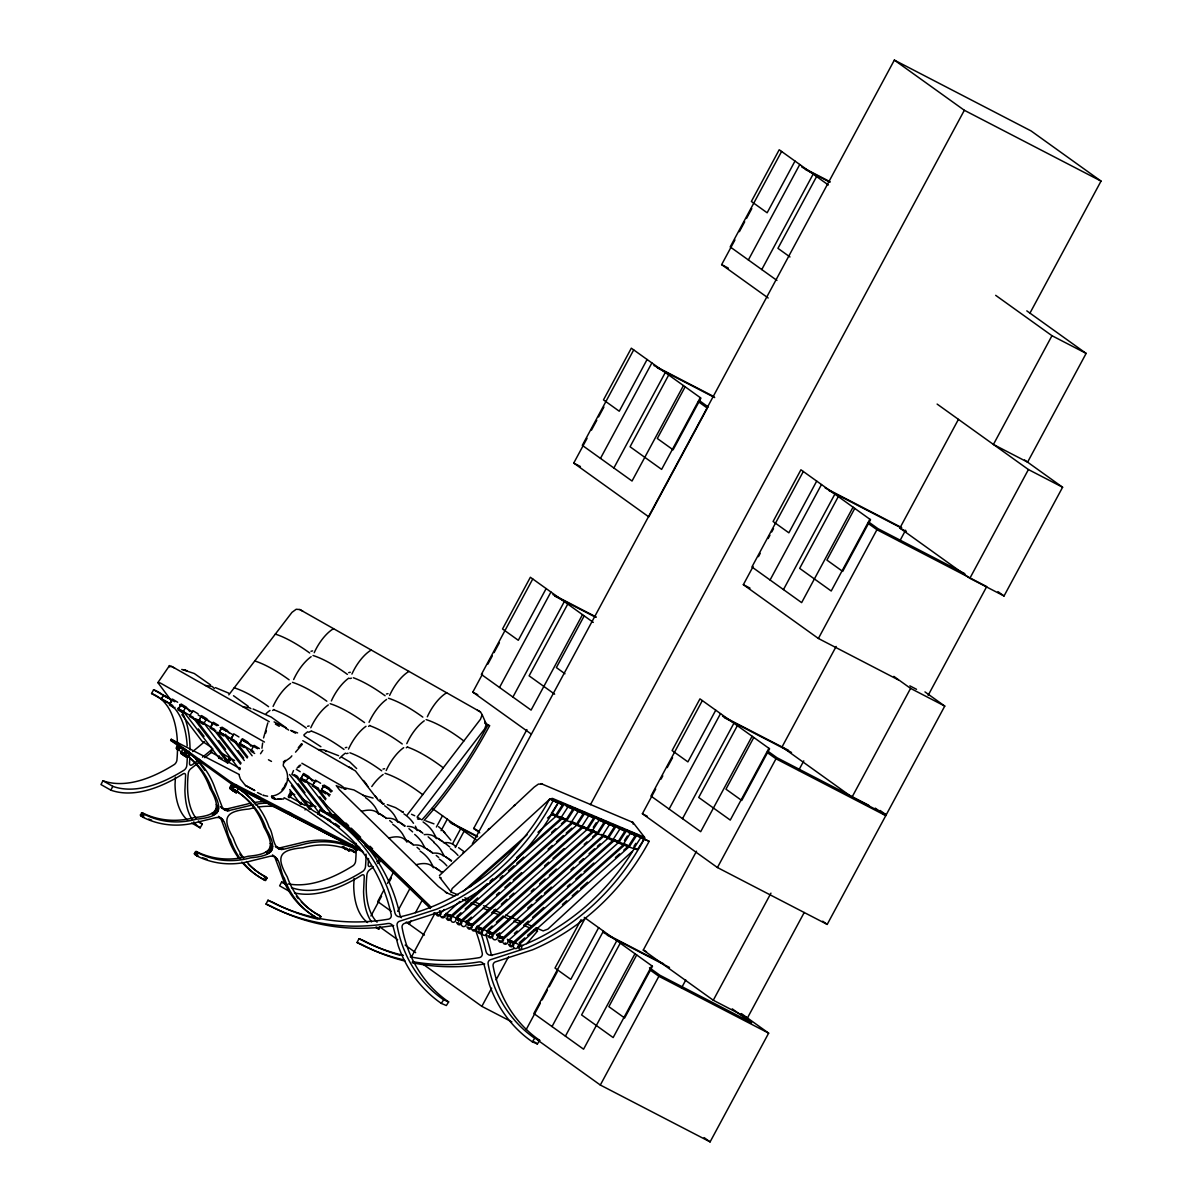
<?xml version="1.0" encoding="UTF-8"?>
<svg xmlns="http://www.w3.org/2000/svg" width="1202" height="1202" viewBox="0 0 1202 1202"><rect width="100%" height="100%" fill="white"/><g stroke="black" fill="none" stroke-linecap="round" stroke-linejoin="round"><path stroke-width="1.5" d="M311.513 806.061C304.632 806.121 317.493 813.814 319.597 813.694M175.402 777.168L175.041 784.636A131.559 56.779 -60.5 0 0 187.557 820.17M354.064 878.437L353.719 885.904A131.559 56.779 -60.5 0 0 367.557 922.535M235.802 785.056L235.697 786.754L239.499 789.218A80.759 76.102 -54.4 0 1 250.061 798.173M182.163 752.392L181.277 753.774L188.008 757.275L190.487 753.849L189.12 753.143L187.211 757.47L180.751 753.173L183.305 748.17L185.859 750.003L183.425 753.384L183.831 755.592L186.565 751.31M320.032 918.794L320.513 916.285A77.484 73.022 -54.4 0 1 287.308 876.964C275.393 856.109 279.54 849.844 303.054 847.711A77.484 73.022 -54.4 0 1 354.89 852.443L356.829 850.235L354.199 847.966L238.312 788.407L236.403 792.749L235.637 792.524L229.943 788.437L232.512 783.434M240.28 858.814A80.759 76.102 -54.4 0 1 230.348 839.477C225.63 833.632 227.373 816.098 216.24 817.54L197.098 822.243A80.759 76.102 -54.4 0 1 143.068 817.3L140.439 815.031L142.377 812.822A77.484 73.022 -54.4 0 0 194.213 817.555C217.727 815.422 221.874 809.156 209.959 788.302A77.484 73.022 -54.4 0 0 188.368 756.779M143.068 817.3L142.768 816.218L144.601 814.415A77.484 73.022 -54.4 0 0 196.437 819.163C219.951 817.014 224.098 810.749 212.183 789.894A77.484 73.022 -54.4 0 0 185.889 754.796M318.951 919.154A80.759 76.102 -54.4 0 1 284.318 878.166C279.6 872.321 281.358 854.787 270.21 856.23L251.068 860.948A80.759 76.102 -54.4 0 1 197.038 856.004L194.408 853.736L196.347 851.512A77.484 73.022 -54.4 0 0 248.183 856.26C271.697 854.111 275.844 847.846 263.929 826.991A77.484 73.022 -54.4 0 0 233.909 789.489L232.617 788.662L235.051 785.267M197.038 856.004L196.737 854.923L198.57 853.119A77.484 73.022 -54.4 0 0 250.407 857.852C273.921 855.719 278.068 849.453 266.153 828.599A77.484 73.022 -54.4 0 0 232.948 789.278C226.081 784.996 235.908 783.028 238.312 788.407M477.479 710.202L480.439 711.93L482.137 714.649L480.5 719.217L407.193 814.956M482.137 714.649L486.344 724.22L484.722 728.788L417.049 817.165M261.946 748.23L262.637 743.061M323.083 800.848L326.223 805.039L429.7 905.827M336.214 785.522L339.37 789.714L438.279 886.4L446.979 892.951M219.365 755.953L219.35 756.794M229.762 760.1C229.913 756.764 226.186 763.12 228.981 761.467M239.784 767.522L239.769 768.378M301.041 802.245L301.146 803.236M263.569 737.923L267.821 722.868M354.5 849.048L354.199 847.966M176.469 748.711C182.554 753.414 172.562 747.058 178.317 746.111A80.759 76.102 -54.4 0 1 180.555 747.359M178.692 750.303L180.135 747.629L182.764 748.981M232.662 789.008L234.51 786.408A80.759 76.102 -54.4 0 1 269.143 827.397C273.861 833.241 272.118 850.776 283.251 849.333L302.393 844.615A80.759 76.102 -54.4 0 1 356.423 849.559L356.724 849.844M241.872 862.089A80.759 76.102 -54.4 0 0 262.757 878.857L265.777 880.405L266.543 877.58A77.484 73.022 -54.4 0 1 246.515 861.503M265.702 733.085L266.378 730.591M232.617 788.662L233.023 790.871L233.909 789.489L237.816 791.983L236.403 792.749L230.468 789.038L231.355 787.671M290.899 795.183C291.816 791.201 287.188 797.677 290.238 796.19M346.131 848.943L343.276 847.771L343.937 846.283M348.685 850.776L349.346 849.288L350.774 849.859L348.685 850.776L342.36 846.524L345.83 849.604L346.476 848.101L345.199 849.108M284.288 786.724L285.881 783.193M393.67 925.555A5.649 5.093 -67.1 0 0 392.919 925.615A231.625 208.667 -67.1 0 1 271.051 906.188L266.033 904.054L267.971 900.238A227.328 204.806 -67.1 0 0 388.471 919.169A3.396 3.05 -67.1 0 0 391.251 914.887A168.19 151.527 -67.1 0 0 317.884 813.934L319.852 810.118L338.633 818.051M405.224 961.134A231.625 208.667 -67.1 0 1 362.072 944.622L357.054 942.503L359.007 938.672A227.328 204.806 -67.1 0 0 403.376 955.365M174.786 701.773L153.571 689.738L151.572 693.539A168.19 72.601 -60.5 0 1 176.934 760.085A3.396 1.457 -60.5 0 1 174.335 764.487A227.328 98.128 -60.5 0 1 102.951 780.774L100.968 784.56L110.824 790.15A231.625 99.976 -60.5 0 0 182.959 773.938A5.649 2.434 -60.5 0 1 185.604 775.29L184.913 790.225A131.559 56.779 -60.5 0 0 192.019 819.343M110.824 790.15L112.808 786.348A227.328 98.128 -60.5 0 0 184.191 770.076A3.396 1.457 -60.5 0 0 186.791 765.674A168.19 72.601 -60.5 0 0 187.317 756.419M284.889 883.064A227.328 98.128 -60.5 0 1 281.614 882.043L279.63 885.829L289.487 891.418M170.023 703.996L172.051 700.225M363.59 852.278L230.904 783.554L170.669 740.357L171.255 739.275L239.258 774.509M206.173 719.743L203.258 724.37L198.405 721.44L201.545 715.581L206.729 718.721L209.028 721.681M210.861 727.15L212.889 723.364M231.28 738.719L233.308 734.948L220.236 727.526M230.904 783.554L231.49 782.457L171.255 739.275M260.518 753.729L262.802 750.303M263.839 795.439L262.862 795.168M275.063 799.3L272.103 798.053M293.498 770.557L291.876 774.419L296.729 777.348L297.465 776.777L325.066 812.417M305.804 781.135L301.161 778.325L303.189 774.554L307.832 777.348M308.268 777.619L305.353 782.247L300.5 779.302L303.64 773.442L308.824 776.582L312.265 781.03M313.632 783.749L314.984 781.24M305.007 809.953L305.593 808.871L284.033 797.692M633.709 349.902L582.309 445.356L632.042 481.025L683.442 385.572M698.332 401.663L707.347 408.124L648.795 516.875L573.745 463.07L587.057 438.354M591.489 430.106L596.808 420.219M598.581 416.929L603.915 407.042M647.097 359.503L619.255 411.219L603.479 399.89L631.32 348.189L700.946 398.117L673.105 449.818L657.314 438.505L685.155 386.789M532.756 578.973L481.356 674.442L531.089 710.097L582.489 614.643M531.329 734.106L472.792 692.142L482.543 674.006M487.877 664.135L492.309 655.886M494.082 652.596L499.401 642.709M600.474 458.398L651.875 362.929M383.904 890.066L377.698 901.575L391.236 911.281M387.45 883.47L393.655 871.961M546.144 588.589L518.302 640.29L502.526 628.977L530.367 577.26L593.292 622.396M781.601 151.467L730.2 246.921L776.928 280.427M370.922 915.984L381.56 896.211M389.553 881.382L391.326 878.091M768.168 297.991L721.636 264.635L734.948 239.919M739.38 231.67L744.699 221.784M746.472 218.494L751.806 208.607M613.876 467.999L665.277 372.53M499.521 687.469L550.922 592.015M668.703 374.994L630.058 446.768L661.626 469.396L700.27 397.637M436.401 827.036L442.501 815.722M794.988 161.068L767.146 212.784L751.37 201.455L779.212 149.754L828.328 184.973M512.908 697.07L564.309 601.616M397.652 911.311L410.047 888.278M441.074 830.672L447.279 819.148M748.365 259.963L799.766 164.494M567.75 604.065L529.105 675.84L554.648 694.17M409.266 924.218L411.039 920.927M415.471 912.694L422.563 899.532M452.688 843.564L460.667 828.749M761.767 269.564L813.168 174.095M455.318 847.53L464.092 831.213M816.594 176.559L777.949 248.333L789.969 256.958M584.202 615.875L556.361 667.576L564.97 673.751M479.763 832.836L473.678 828.463L526.912 729.599M411.865 956.176L435.004 913.189M472.386 843.744L894.348 60.1L1031.046 130.913L1101.032 181.096L1029.829 313.361M511.857 1021.895L481.852 1006.359L491.648 988.164M496.095 979.9L508.551 956.762M590.452 804.664L964.335 110.284L894.348 60.1M803.312 471.5L751.911 566.968L801.644 602.623L853.044 507.169M898.225 679.821L818.382 638.472L743.347 584.668L753.098 566.548M758.432 556.661L760.205 553.356M768.183 538.526L769.956 535.236M771.729 531.945L773.502 528.64M816.699 481.116L788.858 532.817L773.081 521.503L800.923 469.787L870.533 519.715L842.692 571.416L826.916 560.102L854.757 508.401M581.107 919.59L555.008 968.061L570.8 979.375L598.641 927.674M585.239 918.073L533.838 1013.526L583.571 1049.196L634.972 953.727M702.344 700.586L650.943 796.04L700.691 831.694L752.091 736.24M526.175 1029.588L540.359 1003.219M542.132 999.929L547.466 990.042M549.239 986.752L557.217 971.922M875.251 808.135L885.754 815.662L827.201 924.413L717.429 867.543L642.394 813.739L655.691 789.023M661.025 779.136L662.798 775.846M667.23 767.597L672.549 757.711M770.076 579.995L821.477 484.541M715.746 710.187L687.905 761.888L672.113 750.574L699.955 698.873L769.581 748.786L741.739 800.487L725.963 789.173L753.804 737.472M783.464 589.596L834.864 494.142M552.018 1026.553L603.419 931.099M669.123 809.066L720.524 713.612M838.305 496.591L799.661 568.366L831.213 591.008L869.872 519.234M565.406 1036.169L616.806 940.7M682.511 818.667L733.911 723.213M620.232 943.164L581.588 1014.939L613.155 1037.566L651.8 965.792M737.352 725.677L698.708 797.452L730.26 820.08L768.904 748.305M636.699 954.959L608.858 1006.675L624.634 1017.989L652.476 966.273L584.292 917.381M804.228 912.498L747.449 1017.959L713.282 1000.244L643.28 950.061L696.514 851.211M818.382 638.472L876.934 529.721L867.934 523.261M836.156 646.436L782.036 746.953L852.023 797.136L886.205 814.836L944.757 706.085L924.969 691.901M1024.555 459.975L1062.598 487.246L1004.031 595.997L969.864 578.297L899.862 528.099L958.43 419.363M741.364 1013.587L768.649 1033.149L710.097 1141.9L600.324 1085.03L658.876 976.294L649.876 969.834M717.429 867.543L775.981 758.793L766.981 752.347M899.577 541.381L905.587 530.217M681.519 987.939L685.801 979.976M798.624 770.452L803.777 760.881M995.677 295.331L1051.975 335.704L993.423 444.455L1027.59 462.154L1086.142 353.403L1026.808 310.867M713.282 1000.244L770.948 893.146M852.023 797.136L910.575 688.385L893.837 676.38M969.864 578.297L1028.416 469.546L937.124 404.082M928.154 695.327L986.722 586.591L876.934 529.721M191.689 823.054L200.148 827.847L202.312 824.136A127.262 54.931 -60.5 0 1 198.39 820.921M375.986 927.523L378.81 929.116L380.253 926.652M439.421 875.537L534.139 787.145L538.421 784.08L542.478 784.185M566.803 819.929L551.327 813.393L558.119 802.891L554.753 800.983L558.119 802.891A231.625 208.667 -67.1 0 1 441.69 911.326L404.233 923.482A3.396 3.05 -67.1 0 0 402.084 927.463A127.262 114.656 -67.1 0 0 448.647 1001.912L446.348 1005.533L441.329 1003.415L443.628 999.794A127.262 114.656 -67.1 0 1 397.066 925.345A3.396 3.05 -67.1 0 1 399.199 921.363L436.672 909.208A231.625 208.667 -67.1 0 0 553.1 800.772L563.272 805.07M532.366 1041.849L534.65 1038.227A127.262 114.656 -67.1 0 1 488.087 963.779A3.396 3.05 -67.1 0 1 490.236 959.797L527.693 947.642A231.625 208.667 -67.1 0 0 644.122 839.206L640.756 837.298L649.155 841.325A231.625 208.667 -67.1 0 1 532.711 949.76L495.254 961.916A3.396 3.05 -67.1 0 0 493.105 965.897A127.262 114.656 -67.1 0 0 539.683 1040.346L537.384 1043.967L532.366 1041.849A131.559 118.517 -67.1 0 1 489.289 984.258L484.211 965.191A5.649 5.093 -67.1 0 0 478.937 961.931A231.625 208.667 -67.1 0 1 412.406 961.615M187.933 752.016L184.657 755.652L184.777 754.045L188.624 756.704L187.317 755.878L186.445 757.245L183.891 755.412M236.524 791.141L235.637 792.524L233.083 790.691M593.262 827.292L596.177 822.784M624.469 840.468L627.384 835.961M633.905 846.358L635.843 843.353M633.89 848.266L637.33 849.709L644.122 839.206L640.756 837.298M291.861 755.863C289.787 759.529 282.395 760.881 283.281 765.854C292.597 776.131 285.896 794.522 271.968 796.024M182.734 748.711L186.505 751.49L184.717 754.225L180.601 752.362M170.789 699.91L157.883 682.616L169.512 665.577L174.59 668.027M281.959 789.804L283.507 787.746M228.816 694.846L291.981 612.359L296.203 609.264L299.794 609.534L302.799 611.187M230.949 758.522L230.574 759.228A2.765 1.187 -60.5 0 1 230.213 760.46M292.206 793.245L291.831 793.951A2.765 1.187 -60.5 0 1 291.47 795.183M304.001 799.931L303.61 800.637A2.765 1.187 -60.5 0 1 303.49 801.238M312.625 804.829L312.25 805.52A2.765 1.187 -60.5 0 1 311.889 806.767M301.597 743.632L298.306 747.644M302.378 744.233L295.542 752.152M157.883 682.616L160.317 683.006L264.47 742.04M300.74 765.013L298.877 767.161M406.787 842.091L408.094 840.859L411.79 843.774M526.731 943.69L537.474 931.144L536.332 928.966M299.583 765.313L297.104 768.048M353.734 850.49L349.346 849.288L350.263 850.535M263.839 878.497L262.757 878.857M235.261 790.15L233.849 790.916M632.177 851.392L547.932 929.071L543.199 930.889L536.377 928.019M462.92 891.659L527.077 834.819M444.319 909.478L441.149 912.664A2.765 2.479 -67.1 0 1 436.356 914.647L435.725 913.61M469.426 887.241L516.845 845.231M547.526 818.051L551.703 814.34L559.681 818.216L560.898 817.856L567.915 807.008L567.66 805.671L564.008 803.597M459.87 901.455L445.536 914.512A2.765 2.479 -67.1 0 1 440.758 916.495M537.97 832.25L556.105 816.188M446.994 916.315A2.765 2.479 -67.1 0 1 451.005 915.819L487.261 883.695M490.055 881.231L492.85 878.752M516.559 857.747L561.184 818.201M565.045 819.974L562.115 818.727L451.546 917.051A2.765 2.479 -67.1 0 1 446.768 919.034L446.137 918.012M456.79 916.45L460.982 912.739M465.159 909.028L477.72 897.909M500.032 878.136L502.812 875.672M508.401 870.729L513.975 865.786M516.77 863.306L523.741 857.131M551.628 832.415L555.82 828.719M561.394 823.776L565.586 820.064M457.842 920.161A2.765 2.479 -67.1 0 1 461.403 920.221L571.596 822.604M584.818 812.387L588.454 814.46L588.71 815.797L581.708 826.645L580.491 827.006L572.513 823.13L461.959 921.453A2.765 2.479 -67.1 0 1 457.166 923.437L456.535 922.4M471.379 917.126L465.805 922.069L461.403 920.221M496.486 894.889L499.281 892.41M504.855 887.467L510.429 882.538M513.224 880.059L521.593 872.652M548.097 849.168L552.274 845.457M556.466 841.761L563.438 835.57M566.217 833.106L571.806 828.163M576.915 824.978L466.346 923.301A2.765 2.479 -67.1 0 1 461.568 925.285L461.388 924.699M581.993 826.991L471.815 924.608A2.765 2.479 -67.1 0 0 467.803 925.104M595.215 816.789L598.866 818.847L599.122 820.2L592.105 831.033L590.888 831.393L582.925 827.517L472.356 925.841A2.765 2.479 -67.1 0 1 467.578 927.824L466.932 926.787M491.543 912.874L495.735 909.163M501.309 904.22L506.883 899.276M509.678 896.812L513.87 893.101M544.551 865.921L548.728 862.21M552.92 858.498L564.069 848.612M587.312 829.365L476.758 927.689A2.765 2.479 -67.1 0 1 471.965 929.672M478.201 929.492A2.765 2.479 -67.1 0 1 482.212 928.996L592.391 831.378M596.252 833.151L593.322 831.904L482.768 930.228A2.765 2.479 -67.1 0 1 477.975 932.211L477.344 931.189M487.997 929.627L492.189 925.916M496.366 922.204L503.353 916.029M531.239 891.313L534.034 888.849M539.608 883.906L545.182 878.962M549.374 875.251L556.346 869.076M584.232 844.36L587.027 841.896M592.601 836.953L596.793 833.241M602.803 835.781L492.61 933.398A2.765 2.479 -67.1 0 0 489.064 933.338M616.025 825.564L619.676 827.637L619.932 828.974L612.915 839.822L611.698 840.183L603.72 836.307L493.166 934.63A2.765 2.479 -67.1 0 1 488.388 936.613L487.742 935.577M497.012 935.246L499.807 932.782M527.693 908.066L531.885 904.355M536.062 900.659L541.636 895.715M544.431 893.236L551.402 887.061M570.935 869.767L573.715 867.288M579.304 862.345L583.481 858.634M589.07 853.69L594.644 848.747M597.439 846.283L600.219 843.804M608.122 838.155L497.568 936.478A2.765 2.479 -67.1 0 1 492.775 938.462L492.595 937.876M613.2 840.168L503.022 937.785A2.765 2.479 -67.1 0 0 499.01 938.281M626.422 829.966L630.073 832.024L630.329 833.377L623.312 844.21L622.095 844.57L614.132 840.694L503.563 939.017A2.765 2.479 -67.1 0 1 498.785 941.001L498.154 939.964M514.396 933.458L517.176 930.994M524.147 924.819L528.339 921.108M532.516 917.396L543.68 907.51M567.389 886.505L570.184 884.041M575.758 879.098L581.332 874.154M584.127 871.675L593.893 863.036M618.519 842.542L507.965 940.881A2.765 2.479 -67.1 0 1 503.172 942.864M509.423 942.668A2.765 2.479 -67.1 0 1 513.419 942.188L623.613 844.555M627.459 846.328L624.529 845.081L513.975 943.405A2.765 2.479 -67.1 0 1 509.182 945.388L508.551 944.366M519.219 942.804L524.793 937.861M527.588 935.381L535.957 927.974M562.446 904.49L566.638 900.794M572.212 895.851L577.786 890.907M580.581 888.428L587.553 882.253M615.454 857.537L619.631 853.826M623.823 850.13L628 846.418M272.644 710.517L273.891 709.496M311.588 730.876L308.764 732.243M283.311 762.008L285.385 760.325M368.608 726.399L369.855 725.392M406.306 747.779L407.568 746.758M200.494 761.091L190.442 769.055A3.396 1.457 -60.5 0 0 188.308 773.036A127.262 54.931 -60.5 0 0 196.091 818.292M204.806 757.681L211.988 751.986M373.416 866.912L369.119 870.323A3.396 1.457 -60.5 0 0 366.971 874.305A127.262 54.931 -60.5 0 0 377.052 922.189M377.728 863.502L382.041 860.076M174.951 707.332L174.215 707.903L169.362 704.973L171.766 699.684L172.502 699.113L177.686 702.253M183.575 712.23L182.839 712.801L177.986 709.871L181.126 704.011L186.31 707.137L189.751 711.584M195.37 718.901L194.634 719.487L189.781 716.557L189.871 715.536L192.921 710.683L198.105 713.823M215.789 730.485L215.053 731.056L210.2 728.127L212.604 722.838L213.34 722.267L218.524 725.392M224.413 735.369L223.677 735.94L218.824 733.01L221.964 727.15L227.148 730.29L229.447 733.25M244.832 746.938L244.096 747.524L239.243 744.594L242.383 738.719L247.567 741.859L251.008 746.307M326.508 793.245L325.772 793.816L320.919 790.886L324.059 785.026L329.243 788.151L331.542 791.111M211.477 751.911L210.876 750.694L212.408 749.327M328.522 813.243L329.603 812.898L340.181 819.914L430.947 907.435M332.909 815.091L333.991 814.761L340.046 818.757M558.329 802.125L559.606 801.749L563.257 803.822L563.513 805.16L556.496 816.008L551.703 814.34M568.741 806.512L570.018 806.136L573.67 808.21L573.925 809.547L566.908 820.395L562.115 818.727M589.536 815.302L590.828 814.926L594.464 816.999L594.72 818.337L587.703 829.185L582.925 827.517M599.948 819.704L601.225 819.313L604.876 821.387L605.132 822.724L598.115 833.572L593.322 831.904M620.758 828.478L622.035 828.103L625.686 830.176L625.942 831.514L618.925 842.362L614.132 840.694M631.155 832.881L632.432 832.49L636.083 834.564L636.339 835.901L629.322 846.749L624.529 845.081M283.657 798.999L274.957 799.3M253.051 804.784A80.759 76.102 -54.4 0 0 248.423 805.926L227.764 810.854L221.393 807.759L225.54 809.262L246.2 804.318A80.759 76.102 -54.4 0 1 250.827 803.176M278.819 848.897L275.378 846.448L279.51 847.966L300.169 843.023A80.759 76.102 -54.4 0 1 346.416 844.6L352.126 846.749L352.021 845.246L350.638 846.298L351.465 844.736L346.401 844.405M311.002 651.259L312.58 650.898M348.7 672.639L350.278 672.264M349.887 678.544L351.465 678.183M386.413 694.005L387.991 693.644M307.592 726.324L309.154 725.963M345.29 747.704L346.867 747.328M346.476 753.624L348.054 753.248M383.002 769.07L384.565 768.709M280.742 799.029L277.812 799.165M380.478 814.205L385.857 817.706M399.68 822.318L404.728 826.3M427.01 849.033L430.992 851.887M446.212 857.131L451.261 861.113M205.377 685.471L211.913 686.402A42.596 18.391 -60.5 0 1 214.332 688.596M243.074 706.851L249.61 707.768A42.596 18.391 -60.5 0 1 250.902 708.729M318.485 749.597L323.578 749.838L338.633 755.727M345.485 788.046L353.884 789.939L364.597 795.994M363.079 795.348L373.101 798.053M382.281 803.462L383.994 803.792M401.498 811.575L403.211 811.906M263.689 795.423L267.625 796.22M187.166 670.686L183.29 669.875L194.288 673.511L210.545 684.93M181.742 669.454L185.559 670.34M417.455 818.908L418.972 819.313M387.344 804.634L395.533 807.624L403.016 812.206M425.763 820.846L433.952 823.836M215.383 687.604L228.801 693.178M253.081 708.97L271.201 717.083L285.956 727.676M290.794 730.35L297.6 732.919M287.669 778.986L288.18 778.866M274.597 798.519L272.028 797.347M535.987 930.528L537.474 931.144L534.064 929.702M485.037 723.439L489.575 725.768A231.625 99.976 -60.5 0 1 424.111 820.44M540.93 783.569L632.973 822.438L644.542 837.268L644.708 838.921M644.542 837.268L552.499 798.413L549.99 798.924L452.087 888.609L451.156 892.034L457.977 894.904M319.852 810.118A172.487 155.404 -67.1 0 1 394.932 912.919A5.649 5.093 -67.1 0 0 400.717 916.705A227.328 204.806 -67.1 0 0 549.72 798.864L559.907 803.161M565.075 805.34L572.483 808.465M573.67 808.961L580.551 811.876M587.432 814.776L590.873 816.233M596.027 818.412L613.23 825.669M616.671 827.126L635.603 835.12M566.713 806.527L573.594 809.427M577.035 810.884L594.239 818.141M597.679 819.599L604.561 822.499M608.002 823.956L614.883 826.856M618.324 828.313L625.205 831.213M628.646 832.67L635.527 835.57M640.681 837.749L649.155 841.325M559.997 816.579L563.438 818.036M590.963 829.65L594.404 831.108M570.244 821.387L597.77 833.016M601.21 834.458L628.721 846.088M337.702 786.138L342.269 788.061M343.787 788.692L345.395 789.368M339.505 820.681L324.871 812.236A172.487 155.404 -67.1 0 1 399.95 915.038A5.649 5.093 -67.1 0 0 401.468 917.727M317.884 813.934L322.902 816.053M464.798 897.789L469.907 899.937M475.015 902.101L480.139 904.265M483.55 905.707L490.356 908.577M493.767 910.019L500.588 912.904M505.696 915.053L522.75 922.25M526.16 923.692L531.269 925.856M445.431 892.29L454.672 896.196M462.485 899.487L467.593 901.635M471.004 903.078L477.825 905.962M482.934 908.111L488.282 910.395M493.09 912.423L498.274 914.602M502.691 916.48L509.092 919.184M513.615 921.078L520.436 923.947M523.847 925.39L529.902 927.959M445.927 913.385L452.748 916.255M456.159 917.697L461.267 919.861M466.391 922.009L473.197 924.894M476.608 926.336L483.429 929.206M486.84 930.648L493.661 933.533M497.072 934.976L503.878 937.845M507.289 939.288L515.823 942.894M519.219 944.321L522.63 945.764M451.005 915.819L455.393 917.682M482.212 928.996L486.615 930.859M513.419 942.188L517.822 944.036M267.971 900.238L273.004 902.356A227.328 204.806 -67.1 0 0 293.814 911.822M359.007 938.672L364.026 940.79A227.328 204.806 -67.1 0 0 399.875 955.259M443.628 999.794L448.647 1001.912M534.65 1038.227L539.683 1040.346M631.471 821.762L632.973 822.438L633.138 824.076M441.089 877.851L439.586 877.19L451.156 892.034M411.52 814.28L414.735 815.737M285.881 728.457L287.323 729.133A42.596 18.391 -60.5 0 1 288.615 730.095M274.086 721.891L286.452 728.202M261.495 794.552L257.498 792.569M964.335 110.284L1101.032 181.096M801.809 167.078L830.086 181.727M805.25 169.437L829.816 182.178M1051.975 335.704L1086.142 353.403M721.636 264.635L728.292 268.076M1028.416 469.546L1062.598 487.246M653.918 365.513L713.793 396.54M657.359 367.872L714.694 397.577M825.188 487.982L901.695 527.618M828.584 490.326L900.674 527.663M899.862 528.099L906.383 531.479M964.8 573.654L877.986 528.67L869.031 522.254M573.745 463.07L580.401 466.511M743.347 584.668L750.003 588.109M909.869 685.861L916.525 689.302M910.575 688.385L944.757 706.085M552.965 594.599L596.207 616.987M554.753 596.102L595.711 617.317M722.567 716.197L788.542 750.318M724.355 717.699L791.532 752.497M868.761 805.265L777.018 757.741L768.078 751.325M775.981 758.793L885.754 815.662M472.792 692.142L477.78 694.726M642.394 813.739L647.382 816.323M473.678 828.463L478.561 830.988M449.323 821.732L477.6 836.382M451.111 823.25L477.329 836.832M643.28 950.061L646.541 951.759M603.795 932.827L663.669 963.839M607.25 935.201L669.499 967.445M658.876 976.294L768.649 1033.149M170.669 740.357L177.295 743.798M231.49 782.457L359.203 848.627M253.201 793.846L259.857 797.287M288.18 811.951L291.5 813.679M318.154 827.487L321.475 829.215M235.757 786.574L242.128 789.879M245.463 791.607L337.176 839.116M340.512 840.844L343.847 842.572M304.211 735.909L320.889 746.712M341.909 757.29L349.842 761.963L356.648 768.544M268.452 759.769L271.487 761.422M291.109 730.726L295.512 733.175M549.72 798.864L553.1 800.772M633.965 847.816L637.33 849.709M625.175 844.104L628.541 845.998L635.332 835.495L631.967 833.587M614.778 839.702L618.128 841.61L624.935 831.108L621.569 829.185M604.366 835.315L607.731 837.223L614.538 826.706L611.157 824.797M603.72 836.307L608.512 837.959L615.529 827.126L615.274 825.774L611.623 823.716M593.968 830.928L597.334 832.821L604.125 822.318L600.76 820.41M583.556 826.525L586.922 828.433L593.728 817.916L590.347 816.008M573.159 822.138L576.524 824.046L583.316 813.529L579.95 811.62M562.761 817.736L566.112 819.644L572.918 809.141L569.553 807.233M572.513 823.13L577.306 824.782L584.322 813.949L584.067 812.597L580.416 810.539M552.349 813.348L555.715 815.256L562.521 804.739L559.14 802.831M299.794 609.534L480.439 711.93M485.353 723.364L489.575 725.768M636.835 834.353L640.471 836.427L640.726 837.764L633.724 848.612L628.931 846.944L518.362 945.268A2.765 2.479 -67.1 0 1 513.585 947.251L513.404 946.665M636.354 835.435L639.734 837.343M605.613 821.176L609.264 823.235L609.519 824.587L602.502 835.435L597.71 833.767L487.156 932.091A2.765 2.479 -67.1 0 1 482.378 934.074L482.197 933.488M605.147 822.258L608.528 824.166M574.406 807.999L578.057 810.058L578.312 811.41L571.296 822.243L566.503 820.59L455.949 918.914A2.765 2.479 -67.1 0 1 451.156 920.897L450.99 920.311M573.94 809.081L577.306 810.989M171.616 666.359L269.263 721.696M302.769 740.687L355.446 770.948L378.525 800.607M301.897 763.255L340.962 785.402L345.996 789.248M179.654 704.537L192.636 711.9M198.225 715.055L216.991 725.692M241.332 739.5L257.574 748.696M303.009 774.449L316.006 781.811M322.497 785.492L332.233 791.021M151.572 693.539L172.757 705.544M177.626 708.309L193.627 717.549M196.512 719.187L214.722 729.509M219.831 732.228L234.435 740.507M239.303 743.272L253.682 751.596M294.265 774.599L297.51 776.432M300.981 778.235L318.605 788.392M321.851 790.24L330.204 794.792M211.762 747.629L201.846 741.003L181.878 714.649M219.906 752.242L234.555 760.535M289.892 791.908L294.76 794.672M302.904 799.285L315.931 806.662M322.436 810.343L329.694 814.565M224.669 758.838L227.554 760.475A2.765 1.187 -60.5 0 1 230.468 758.327M210.846 752.046L222.205 758.492M227.073 761.257L240.054 768.619M288.75 796.22L304.992 805.415M218.869 757.966L227.494 762.849M230.438 787.415L233.909 789.489L229.792 787.626M199.487 822.544L202.312 824.136M102.951 780.774L112.808 786.348M281.614 882.043L287.248 885.228M349.271 767.041L352.261 768.739M275.408 724.085L279.255 726.308M271.562 796.34L272.839 797.076M271.487 796.46L272.764 797.196M233.504 695.718L248.243 706.31M421.632 832.16L417.515 829.665M320.618 783.268L315.435 780.128L312.295 785.988L317.148 788.918L317.884 788.347L326.012 798.804M296.308 769.34L300.2 771.699M328.251 788.933L323.608 786.123L321.58 789.909L326.208 792.704M259.362 748.545L254.178 745.405L253.427 745.991L251.038 751.265L254.674 753.474M238.943 736.976L233.759 733.836L230.619 739.696L235.472 742.626L236.208 742.055L247.762 756.959M246.575 742.641L241.933 739.831L239.904 743.602L244.547 746.412M226.156 731.056L221.514 728.262L219.485 732.033L224.128 734.843M205.737 719.487L201.095 716.677L199.066 720.464L203.709 723.273M168.07 698.137L163.427 695.327L161.399 699.113L166.041 701.908M232.827 739.651L235.923 741.529M436.717 837.779L443.493 842.031M398.298 821.552L405.059 825.804M379.081 813.438L384.475 817.075M444.83 856.38L451.591 860.632M425.613 848.266L432.389 852.518M406.411 840.153L413.172 844.405M433.727 866.852L440.488 871.104M438.399 838.485L442.096 841.4M419.197 830.372L422.894 833.287M435.409 867.574L439.106 870.473M417.83 817.42L420.835 819.313M379.411 801.193L383.814 804.108M186.505 751.49L189.12 753.143M187.317 755.878L180.871 751.55M273.846 797.677L274.792 798.353M273.771 797.812L274.717 798.489M335.012 816.849L337.717 818.637M329.273 814.1L338.739 820.35M324.194 816.909L326.899 818.697M326.478 818.772L336.365 825.323M458.593 847.695L463.792 851.467M224.849 810.208L220.432 806.617M997.945 591.624L1004.031 595.997M699.429 400.657L708.384 407.072M880.119 810.479L886.205 814.836M822.709 921.183L827.201 924.413M732.273 1008.854L751.656 1022.767L659.913 975.243L649.471 967.76M432.104 808.285L476.127 839.837M305.593 808.871L359.804 847.741M357.715 847.741L362.238 850.986M354.605 848.642L356.829 850.235M353.057 850.926L355.281 852.534M352.667 850.851L354.89 852.443M425.448 902.987L428.453 905.136M346.942 849.048L349.481 850.866M177.911 746.036L180.54 747.719M231.881 784.726L234.51 786.408M177.52 746.172L179.744 747.764M231.49 784.861L233.714 786.454M177.235 746.472L179.459 748.08M231.205 785.176L233.428 786.769M176.454 747.914L178.677 749.507M230.423 786.619L232.647 788.212M176.348 748.32L178.587 749.913M230.333 787.025L232.557 788.617M185.454 755.457L188.008 757.275M230.724 787.686L232.948 789.278M180.751 753.173L183.305 754.991M229.943 788.437L232.497 790.27M406.261 922.054L424.426 935.081M704.102 1137.603L710.097 1141.9M227.058 809.036L229.281 810.629M281.028 847.726L283.251 849.333M225.54 809.262L227.764 810.854M279.51 847.966L281.734 849.559M224.038 809.126L226.261 810.719M278.008 847.816L280.231 849.408M216.21 804.754L218.433 806.347M270.18 843.443L272.403 845.051M216.525 806.497L218.764 808.09M270.51 845.186L272.734 846.794M216.375 808.285L218.599 809.893M270.345 846.989L272.569 848.582M379.652 926.817L397.652 939.724M405.164 945.103L415.667 952.645M537.294 1039.835L600.324 1085.03M215.729 809.998L217.953 811.59M269.699 848.687L271.922 850.295M214.647 811.485L216.871 813.078M268.617 850.175L270.841 851.767M213.235 812.627L215.459 814.22M221.904 818.817L218.448 816.368L222.866 819.959M267.205 851.317L269.428 852.924M275.874 857.522L272.418 855.073L276.836 858.649M220.642 818.367L223.527 821.312M274.612 857.056L277.497 860.016M422.503 963.809L481.852 1006.359M211.582 813.348L213.806 814.941M265.552 852.038L267.776 853.63M248.318 864.238A77.484 73.022 -54.4 0 0 264.32 875.988L266.829 877.866M301.251 901.876A77.484 73.022 -54.4 0 0 318.29 914.692L320.799 916.555M266.949 878.256L264.32 875.988M320.919 916.946L318.29 914.692M264.62 877.054L266.844 878.662M263.163 878.947L265.387 880.54M141.986 812.747L144.601 814.415M195.956 851.437L198.57 853.119M141.596 812.883L143.819 814.475M195.565 851.572L197.789 853.165M141.31 813.183L143.534 814.791M195.28 851.887L197.504 853.48M140.544 814.625L142.768 816.218M194.514 853.33L196.737 854.923M140.439 815.031L142.662 816.639M194.408 853.736L196.632 855.328M140.544 815.437L142.768 817.029M194.514 854.126L196.737 855.719M444.77 842.978L449.833 847.034M233.158 784.921L231.926 783.989L235.697 786.754L236.554 785.207L239.679 789.113M438.565 826.706L441.314 829.034M428.137 836.802L434.268 842.271M408.92 828.689L412.617 831.874M436.236 855.403L438.73 857.522M389.703 820.575L392.198 822.694M417.034 847.29L419.513 849.408M508.161 940.039L510.835 942.608M497.868 934.059L501.88 937.921M496.426 934.36L500.438 938.221M488.808 930.964L491.468 933.533M487.351 931.249L490.025 933.819M476.954 926.862L479.628 929.431M466.661 920.882L470.673 924.744M465.219 921.183L469.216 925.044M457.601 917.787L460.261 920.356M456.144 918.073L458.818 920.642M445.747 913.685L448.421 916.255M345.906 823.054L348.58 825.624M351.254 828.193L360.6 837.208M369.946 846.223L372.605 848.792M339.625 820.936L358.316 838.966M364.987 845.397L430.391 908.472M245.493 785.567L240.475 779.212L239.153 775.365M442.546 830.312L450.84 840.153M443.568 831.363L444.785 832.625M188.398 751.25L190.487 753.849M328.687 789.188L330.971 792.148M326.929 793.185L329.228 796.16M316.291 787.986L325.457 799.841M319.672 796.881L326.538 805.761M305.368 780.128L331.722 814.205M295.872 776.417L323.353 811.966M298.111 783.824L304.977 792.704M289.532 774.494L319.311 813.003M320.453 814.49L320.649 815.196A2.765 1.187 -60.5 0 0 322.076 815.587M287.458 778.626L309.23 806.767A2.765 1.187 -60.5 0 1 312.144 804.619M291.485 785.582L308.854 808.51A2.765 1.187 -60.5 0 0 310.732 808.51M289.727 789.579L300.23 803.627A2.765 1.187 -60.5 0 0 302.108 803.627M288.255 796.235L288.435 796.941A2.765 1.187 -60.5 0 0 290.749 796.43M245.253 746.893L252.135 755.788M234.615 741.694L247.206 757.996M225.405 734.287L228.831 738.734M237.996 750.589L243.721 757.996M224.834 735.323L244.306 760.505M217.036 732.048L241.091 763.15M213.055 728.637L240.535 764.187M218.719 740.492L225.6 749.387M203.273 722.267L238.973 768.904A2.765 1.187 -60.5 0 0 239.979 769.535M195.475 718.991L227.554 760.475M193.777 718.541L227.178 762.218A2.765 1.187 -60.5 0 0 229.492 761.707M198.3 728.923L204.04 736.33M184.011 712.17L218.554 757.335A2.765 1.187 -60.5 0 0 219.56 757.966M379.937 799.48L383.062 803.958M169.181 665.968L169.873 667.035M484.661 721.485L486.344 724.22M436.116 837.343L432.735 831.393A42.596 38.374 -67.1 0 0 423.074 821.958M444.229 855.944L440.833 849.994A42.596 38.374 -67.1 0 0 433.907 842.542M415.351 826.18L416.914 829.23M425.012 847.831L421.632 841.881A42.596 38.374 -67.1 0 0 414.69 834.428M433.126 866.432L429.745 860.467A42.596 38.374 -67.1 0 0 420.084 851.046M397.697 821.131L394.316 815.166A42.596 38.374 -67.1 0 0 384.655 805.746M405.81 839.717L402.415 833.767A42.596 38.374 -67.1 0 0 392.769 824.332M378.495 813.018L375.099 807.068A42.596 38.374 -67.1 0 0 365.453 797.632M222.655 808.21L215.173 788.692A80.759 76.102 -54.4 0 0 192.666 755.833M275.273 858.423L282.094 876.574A80.759 76.102 -54.4 0 0 315.6 916.946M221.303 819.719L228.125 837.884A80.759 76.102 -54.4 0 0 238.973 858.468M519.339 920.642L520.301 923.917M403.662 959.827A231.625 208.667 -67.1 0 1 357.054 942.503M448.136 916.6A1.578 1.412 -67.1 0 1 450.374 916.961A1.578 1.412 -67.1 0 1 449.308 919.214A1.578 1.412 -67.1 0 1 447.625 917.697M458.548 921.002A1.578 1.412 -67.1 0 1 460.712 921.243A1.578 1.412 -67.1 0 1 459.945 923.527A1.578 1.412 -67.1 0 1 458.052 922.49M475.676 927.974A1.578 1.412 -67.1 0 1 475.436 929.146M474.865 929.702A1.578 1.412 -67.1 0 1 473.438 929.687M469.261 925.149A1.578 1.412 -67.1 0 1 471.169 925.75A1.578 1.412 -67.1 0 1 470.478 927.854A1.578 1.412 -67.1 0 1 468.555 927.253M479.358 929.777A1.578 1.412 -67.1 0 1 481.581 930.138A1.578 1.412 -67.1 0 1 480.515 932.391A1.578 1.412 -67.1 0 1 478.832 930.874M489.755 934.179A1.578 1.412 -67.1 0 1 491.918 934.42A1.578 1.412 -67.1 0 1 491.167 936.704A1.578 1.412 -67.1 0 1 489.259 935.667M505.711 943.029A1.578 1.412 -67.1 0 1 504.975 943.029M500.468 938.326A1.578 1.412 -67.1 0 1 502.391 938.927A1.578 1.412 -67.1 0 1 501.685 941.031A1.578 1.412 -67.1 0 1 499.777 940.43M444.47 914.797A1.578 1.412 -67.1 0 1 444.229 915.969M443.658 916.525A1.578 1.412 -67.1 0 1 442.231 916.51M439.526 910.71A2.765 2.479 -67.1 0 1 440.593 911.432M439.481 912.002A1.578 1.412 -67.1 0 1 439.586 914.437A1.578 1.412 -67.1 0 1 437.348 914.076M510.565 942.954A1.578 1.412 -67.1 0 1 512.788 943.315A1.578 1.412 -67.1 0 1 511.721 945.568A1.578 1.412 -67.1 0 1 510.054 944.051M317.373 919.049A227.328 204.806 -67.1 0 1 295.452 912.438M327.575 818.682A168.19 151.527 -67.1 0 1 330.64 820.545M335.148 823.49A168.19 151.527 -67.1 0 1 339.55 826.615M266.033 904.054A231.625 208.667 -67.1 0 0 387.9 923.497A5.649 5.093 -67.1 0 1 393.189 926.757L398.253 945.824A131.559 118.517 -67.1 0 0 441.329 1003.415M412.166 962.712A231.625 208.667 -67.1 0 0 483.955 964.064A5.649 5.093 -67.1 0 1 484.707 963.989M537.384 1043.967A131.559 118.517 -67.1 0 1 534.469 1041.894M491.979 955.605A5.649 5.093 -67.1 0 1 490.987 953.471A172.487 155.404 -67.1 0 0 485.608 934.315M634.416 848.402A227.328 204.806 -67.1 0 1 517.581 947.296M514.171 948.543A227.328 204.806 -67.1 0 1 491.753 955.139A5.649 5.093 -67.1 0 1 485.969 951.353A172.487 155.404 -67.1 0 0 481.161 933.894M410.273 956.852A227.328 204.806 -67.1 0 0 479.508 957.603A3.396 3.05 -67.1 0 0 482.287 953.321A168.19 151.527 -67.1 0 0 475.286 929.552M478.095 925.48A172.487 155.404 -67.1 0 1 479.373 928.815M519.354 946.665A1.578 1.412 -67.1 0 1 521.578 947.026A1.578 1.412 -67.1 0 1 520.511 949.279A1.578 1.412 -67.1 0 1 518.843 947.762M434.508 912.964A1.578 1.412 -67.1 0 1 433.757 912.949M462.905 852.954A53.88 10.502 47.3 0 1 464.212 851.978M513.6 806.121A53.88 10.502 47.3 0 1 514.907 805.145M488.252 829.53A53.88 10.502 47.3 0 1 489.56 828.569M361.501 811.35A53.88 22.042 -45.7 0 1 378.75 814.31M432.314 853.24A53.88 22.042 -45.7 0 1 443.388 855.959M439.301 859.145A42.596 38.374 -67.1 0 1 446.859 865.876M403.872 813.844A42.596 38.374 -67.1 0 1 413.518 823.28M407.313 826.375A53.88 22.042 -45.7 0 1 417.184 830.537M424.216 834.639A53.88 22.042 -45.7 0 1 436.386 838.65M440.428 871.826A53.88 22.042 -45.7 0 1 442.742 871.675M413.112 845.126A53.88 22.042 -45.7 0 1 424.171 847.846M443.418 842.752A53.88 22.042 -45.7 0 1 455.603 846.764M416.147 864.764A53.88 22.042 -45.7 0 1 433.396 867.724M450.404 848.672A42.596 38.374 -67.1 0 1 457.962 855.388M388.817 838.049A53.88 22.042 -45.7 0 1 406.081 841.024M385.797 818.412A53.88 22.042 -45.7 0 1 397.967 822.423M251.128 799.285A80.759 76.102 -54.4 0 1 256.071 805.205M206.999 859.22A80.759 76.102 -54.4 0 1 202.597 857.762M198.285 856.049A80.759 76.102 -54.4 0 1 194.814 854.397M298.261 898.6A77.484 73.022 -54.4 0 1 296.383 896.301M176.754 748.981A77.484 73.022 -54.4 0 1 179.939 750.799M196.091 759.469A80.759 76.102 -54.4 0 1 204.776 770.317M151.542 820.064A80.759 76.102 -54.4 0 1 148.627 819.073M144.315 817.345A80.759 76.102 -54.4 0 1 140.844 815.707M255.515 802.32A80.759 76.102 -54.4 0 1 264.936 801.479M253.532 807.924A77.484 73.022 -54.4 0 0 249.084 809.006C225.57 811.155 221.423 817.42 233.338 838.275A77.484 73.022 -54.4 0 0 243.736 858.033M258.024 807.098A77.484 73.022 -54.4 0 1 274.582 806.467M257.739 803.928A80.759 76.102 -54.4 0 1 267.16 803.086M264.981 880.45A80.759 76.102 -54.4 0 1 244.096 863.682M241.512 856.425A77.484 73.022 -54.4 0 1 239.784 854.021M322.617 811.305A2.765 1.187 -60.5 0 1 323.939 811.305M329.904 820.801A2.765 1.187 -60.5 0 1 329.378 820.47M302.198 799.736A2.765 1.187 -60.5 0 1 303.52 799.736M288.811 795.198A2.765 1.187 -60.5 0 1 291.725 793.05M181.908 711.9A172.487 74.449 -60.5 0 1 190.036 749.958M189.871 757.29A172.487 74.449 -60.5 0 1 189.495 762.985A5.649 2.434 -60.5 0 0 192.335 764.667A227.328 98.128 -60.5 0 0 199.577 759.394M171.135 699.444A172.487 74.449 -60.5 0 0 163.427 695.327L161.429 699.128A168.19 72.601 -60.5 0 1 170.353 704.207M288.285 883.861A227.328 98.128 -60.5 0 0 352.997 865.756A3.396 1.457 -60.5 0 0 355.597 861.353A168.19 72.601 -60.5 0 0 356.062 843.353M487.862 725.046A227.328 98.128 -60.5 0 1 421.872 819.899M379.697 859.535A227.328 98.128 -60.5 0 1 376.782 861.759M291.47 887.617A227.328 98.128 -60.5 0 0 362.854 871.345A3.396 1.457 -60.5 0 0 365.453 866.942A168.19 72.601 -60.5 0 0 366.039 854.111M294.49 892.891A231.625 99.976 -60.5 0 0 361.622 875.206A5.649 2.434 -60.5 0 1 364.266 876.558L363.575 891.493A131.559 56.779 -60.5 0 0 371.538 921.919M378.81 929.116A131.559 56.779 -60.5 0 1 376.076 927.027M370.997 865.936A5.649 2.434 -60.5 0 1 368.158 864.253A172.487 74.449 -60.5 0 0 368.533 858.559M204.385 741.799A227.328 98.128 -60.5 0 1 192.651 751.55M153.571 689.738A172.487 74.449 -60.5 0 1 164.028 696.063M212.784 748.666A227.328 98.128 -60.5 0 1 202.507 757.14M200.148 827.847A131.559 56.779 -60.5 0 1 193.777 821.883M171.676 705.334A168.19 72.601 -60.5 0 1 187.181 745.991M371.779 786.544A30.2 13.042 -60.5 0 1 383.122 774.524M385.016 773.307A53.88 14.875 37.4 0 1 422.713 794.672M353.343 677.748A53.88 14.875 37.4 0 1 385.106 695.748M331.361 700.916A30.2 13.042 -60.5 0 1 348.835 678.078M330.159 703.711A53.88 14.875 37.4 0 1 364.552 722.597M369.059 722.282A30.2 13.042 -60.5 0 1 386.548 699.459M388.426 698.227A53.88 14.875 37.4 0 1 422.819 717.128M312.219 731.447A53.88 14.875 37.4 0 1 343.997 749.447M303.851 734.963A30.2 13.042 -60.5 0 1 307.712 731.778M339.625 758.267A30.2 13.042 -60.5 0 1 345.425 753.143M274.522 710.066A53.88 14.875 37.4 0 1 306.285 728.081M266.153 713.597A30.2 13.042 -60.5 0 1 270.014 710.412M427.326 716.798A30.2 13.042 -60.5 0 1 446.693 692.758M389.613 695.432A30.2 13.042 -60.5 0 1 408.996 671.377M426.139 719.607A53.88 14.875 37.4 0 1 463.837 740.973M313.016 655.496A53.88 14.875 37.4 0 1 347.408 674.382M293.649 679.536A30.2 13.042 -60.5 0 1 311.138 656.713M292.462 682.345A53.88 14.875 37.4 0 1 326.839 701.232M370.486 725.963A53.88 14.875 37.4 0 1 402.249 743.978M406.772 743.647A30.2 13.042 -60.5 0 1 424.246 720.824M234.195 687.814A53.88 14.875 37.4 0 1 268.587 706.701M310.792 727.751A30.2 13.042 -60.5 0 1 328.281 704.928M348.505 749.131A30.2 13.042 -60.5 0 1 365.979 726.293M351.916 674.067A30.2 13.042 -60.5 0 1 371.283 650.012M314.218 652.686A30.2 13.042 -60.5 0 1 333.585 628.646M254.764 660.965A53.88 14.875 37.4 0 1 289.141 679.851M273.094 706.385A30.2 13.042 -60.5 0 1 290.568 683.562M275.318 634.115A53.88 14.875 37.4 0 1 309.695 653.002M408.184 747.328A53.88 14.875 37.4 0 1 443.283 767.823M386.203 770.497A30.2 13.042 -60.5 0 1 403.692 747.674M349.932 752.813A53.88 14.875 37.4 0 1 381.695 770.813M325.021 750.514A42.596 18.391 -60.5 0 1 326.313 751.475M363.53 780.474A53.88 47.764 -37 0 1 367.842 786.439M375.189 795.949A53.88 47.764 -37 0 1 377.458 798.834M180.676 705.108L178.647 708.895L183.29 711.689L185.318 707.918L180.676 705.108M245.689 785.537L254.689 790.48L245.689 785.537"/></g></svg>
